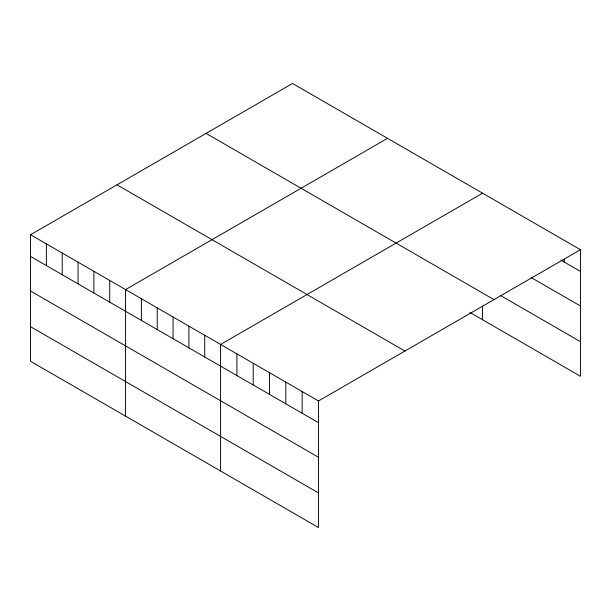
<?xml version="1.0" encoding="UTF-8"?>
<svg xmlns="http://www.w3.org/2000/svg" width="611" height="611" viewBox="0 0 611 611"><rect width="100%" height="100%" fill="white"/><g stroke="black" fill="none" stroke-linecap="round" stroke-linejoin="round"><path stroke-width="0.92" d="M30.55 234.739L318.468 400.961L318.468 527.522L30.55 361.292L30.55 234.739L292.532 83.478L580.45 249.708L580.45 376.261L469.89 312.435M387.542 138.338L125.561 289.591L125.561 416.144M482.56 193.191L220.579 344.444L220.579 471.005M318.468 400.961L580.45 249.708M560.875 260.11L580.45 271.414M531.501 277.753L580.45 306.012M500.508 295.51L580.45 341.664M206.075 133.397L493.993 299.619M117.007 184.82L404.925 351.05M30.55 256.437L318.468 422.667M30.55 291.042L318.468 457.265M30.55 326.686L318.468 492.917M564.136 259.163L564.136 261.997M482.56 306.088L482.56 319.744M302.155 391.544L302.155 413.25M285.833 382.127L285.833 403.825M269.52 372.702L269.52 394.408M253.206 363.285L253.206 384.991M236.892 353.868L236.892 375.566M204.738 335.302L204.738 357.007M188.906 326.159L188.906 347.865M173.066 317.017L173.066 338.723M157.233 307.875L157.233 329.581M141.401 298.733L141.401 320.439M109.728 280.449L109.728 302.155M93.895 271.307L93.895 293.013M78.055 262.165L78.055 283.871M62.223 253.023L62.223 274.721M46.383 243.881L46.383 265.579"/></g></svg>
